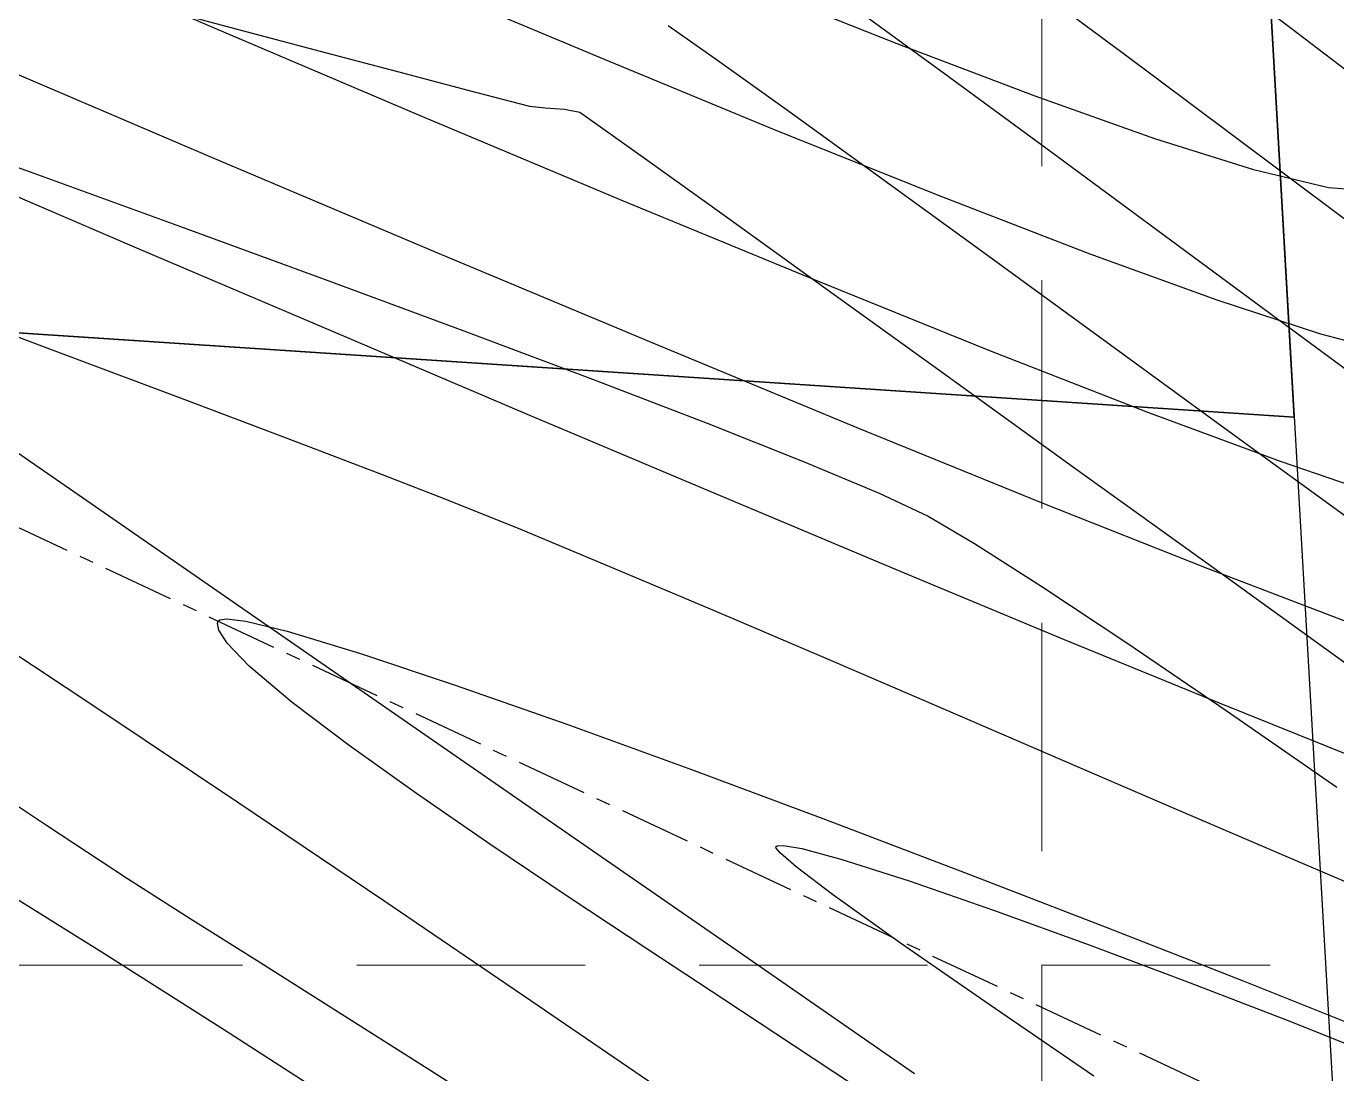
# Model space of a CAD drawing. Header units: inches. Extents: x 2547543 to 2548696, y 7125653 to 7126375.
# Drawn here: x 2547957.79 to 2547980.75, y 7125814.47 to 7125832.83 of the extents above; entities that cross this region are included whole.
import ezdxf

# ---------------------------------------------------------------- set-up
doc = ezdxf.new("R2010")
doc.units = ezdxf.units.IN
doc.header["$MEASUREMENT"] = 0
doc.linetypes.add('CENTER', pattern=[2, 1.25, -0.25, 0.25, -0.25])
doc.linetypes.add('HIDDEN', pattern=[0.375, 0.25, -0.125])
for name, color, linetype in [('CONT-MJR', 6, 'Continuous'), ('CONT-MNR', 14, 'Continuous'), ('GRID', 254, 'HIDDEN'), ('V-AREA', 6, 'Continuous'), ('V-CREEK-CNTR-E', 2, 'CENTER'), ('V-PROP-E', 3, 'Continuous'), ('V-TOPO-MAJR-E', 6, 'Continuous'), ('V-TOPO-MINR-E', 14, 'Continuous')]:
    doc.layers.add(name, color=color, linetype=linetype)

msp = doc.modelspace()

# ---------------------------------------------------------------- linework, layer by layer
at = {"layer": 'CONT-MJR', "color": 35}
for points, elevation in [([(2547964.538470868, 7125833.671896445), (2547967.845677941, 7125832.279588385)], 565), ([(2547970.966681612, 7125830.992245464), (2547973.845237005, 7125829.837266374)], 565), ([(2547973.845237005, 7125829.837266374), (2547976.425099243, 7125828.842049815)], 565), ([(2547961.145614549, 7125822.361092282), (2547961.159036002, 7125822.405555127)], 560), ([(2547961.16715281, 7125822.247481824), (2547961.145614549, 7125822.361092282)], 560), ([(2547961.185329942, 7125822.428324226), (2547961.304441586, 7125822.445226097)], 560), ([(2547961.304441586, 7125822.445226097), (2547961.641189276, 7125822.402309354)], 560), ([(2547961.31336957, 7125822.0191599), (2547961.16715281, 7125822.247481824)], 560), ([(2547962.362227557, 7125822.226950104), (2547963.651359615, 7125821.83781574)], 560), ([(2547965.933294621, 7125818.485662344), (2547964.628562137, 7125819.383674404)], 560), ([(2547971.791343306, 7125818.928201921), (2547974.229320292, 7125818.000915656)], 560), ([(2547974.229320292, 7125818.000915656), (2547976.691336582, 7125817.049030778)], 560), ([(2547970.012613744, 7125815.775207232), (2547968.684016694, 7125816.64971471)], 560)]:
    msp.add_lwpolyline(points, dxfattribs=dict(at, elevation=elevation))
at = {"layer": 'CONT-MJR', "color": 35, "extrusion": (-0.3813129270593317, -0.9244460241990577, 0), "elevation": -7559020.397263307}
msp.add_lwpolyline([(-361713.2195397057, 565), (-361709.8434597743, 565)], dxfattribs=at)
at = {"layer": 'CONT-MJR', "color": 35, "extrusion": (-0.3413669289299987, -0.9399301143345187, 0), "elevation": -7567576.005458263}
msp.add_lwpolyline([(-37602.53532616468, 565.0000000000009), (-37600.16820953181, 565.0000000000009)], dxfattribs=at)
at = {"layer": 'CONT-MJR', "color": 35, "extrusion": (-0.3109952093930793, -0.9504114791681312, 0), "elevation": -7564877.915879573}
msp.add_lwpolyline([(205529.7761264187, 565.0000000000009), (205531.6845012028, 565.0000000000009)], dxfattribs=at)
at = {"layer": 'CONT-MJR', "color": 35, "extrusion": (0.2526402927324338, 0.9675602733101801, 0), "elevation": 7538390.076132502}
msp.add_lwpolyline([(-665053.5433807306, 565.0000000000005), (-665054.9348325669, 565.0000000000005)], dxfattribs=at)
at = {"layer": 'CONT-MJR', "color": 35, "extrusion": (0.6546188340962531, -0.7559591140044959, 0), "elevation": -3718887.029006155}
msp.add_lwpolyline([(6590852.015404182, 560), (6590852.050186407, 560)], dxfattribs=at)
at = {"layer": 'CONT-MJR', "color": 35, "extrusion": (-0.2363153939541696, -0.9716764042520974, 0), "elevation": -7526116.048232757}
msp.add_lwpolyline([(791852.6774338861, 560.0000000000005), (791853.4194898617, 560.0000000000005)], dxfattribs=at)
at = {"layer": 'CONT-MJR', "color": 35, "extrusion": (0.7195293756841792, 0.6944620058199984, 0), "elevation": 6781945.665618345}
msp.add_lwpolyline([(3357775.385737479, 560), (3357775.944248312, 560)], dxfattribs=at)
at = {"layer": 'CONT-MJR', "color": 35, "extrusion": (-0.3162799410941736, -0.9486659047638775, 0), "elevation": -7565894.014519781}
msp.add_lwpolyline([(163411.7315106033, 560.0000000000009), (163413.4771769717, 560.0000000000009)], dxfattribs=at)
at = {"layer": 'CONT-MJR', "color": 35, "extrusion": (-0.6455125199007152, -0.763749688478777, 0), "elevation": -7087085.218738507}
msp.add_lwpolyline([(-2653801.127566294, 560.0000000000009), (-2653802.112969636, 560.0000000000009)], dxfattribs=at)
at = {"layer": 'CONT-MJR', "color": 35, "extrusion": (0.3318064504324473, 0.94334748605772, 0), "elevation": 7567556.920436355}
msp.add_lwpolyline([(-39223.20008814521, 560.0000000000005), (-39225.27185887611, 560.0000000000005)], dxfattribs=at)
at = {"layer": 'CONT-MJR', "color": 35, "extrusion": (-0.6043991468467895, -0.7966816624542534, 0), "elevation": -7216997.238953505}
msp.add_lwpolyline([(-2276923.908671297, 560), (-2276925.158030324, 560)], dxfattribs=at)
at = {"layer": 'CONT-MJR', "color": 35, "extrusion": (-0.3420523893625202, -0.93968088356175, 0), "elevation": -7567535.685805274}
msp.add_lwpolyline([(-43127.83393946569, 560.0000000000009), (-43125.50956665492, 560.0000000000009)], dxfattribs=at)
at = {"layer": 'CONT-MJR', "color": 35, "extrusion": (-0.5812386040143903, -0.8137331781385118, 0), "elevation": -7279491.057701888}
msp.add_lwpolyline([(-2068437.956041214, 560), (-2068439.405392329, 560)], dxfattribs=at)
at = {"layer": 'CONT-MJR', "color": 35, "extrusion": (-0.3495469155126988, -0.9369188619381927, 0), "elevation": -7566949.841065996}
msp.add_lwpolyline([(-103567.699129256, 560), (-103565.1958589992, 560)], dxfattribs=at)
at = {"layer": 'CONT-MJR', "color": 35, "extrusion": (0.5578950647482337, 0.8299114993356608, 0), "elevation": 7335296.322761507}
msp.add_lwpolyline([(1860871.085040425, 560.0000000000009), (1860872.737486029, 560.0000000000009)], dxfattribs=at)
at = {"layer": 'CONT-MJR', "color": 35, "extrusion": (0.5523958694694511, 0.833581911627819, 0), "elevation": 7347439.241366863}
msp.add_lwpolyline([(1812331.077508594, 560), (1812332.73222116, 560)], dxfattribs=at)
at = {"layer": 'CONT-MJR', "color": 35, "extrusion": (-0.3653462389467599, -0.9308717020553675, 0), "elevation": -7564115.14607027}
msp.add_lwpolyline([(-231551.0588242062, 560.0000000000005), (-231548.4618185945, 560.0000000000005)], dxfattribs=at)
at = {"layer": 'CONT-MJR', "color": 35, "extrusion": (-0.3701059085640919, -0.9289895674580786, 0), "elevation": -7562830.93980394}
msp.add_lwpolyline([(-270260.6318433997, 560), (-270258.1513363007, 560)], dxfattribs=at)
at = {"layer": 'CONT-MJR', "color": 35, "extrusion": (-0.5501737596552799, -0.8350501986029188, 0), "elevation": -7352240.119623225}
msp.add_lwpolyline([(-1792752.530605948, 560), (-1792753.990589277, 560)], dxfattribs=at)
at = {"layer": 'CONT-MJR', "color": 35, "extrusion": (-0.5544720805100275, -0.8322023263214792, 0), "elevation": -7342898.706564736}
msp.add_lwpolyline([(-1830636.603407301, 560), (-1830637.86635188, 560)], dxfattribs=at)
at = {"layer": 'CONT-MNR', "color": 35, "extrusion": (-0.3950875754066565, -0.918643460630559, 0), "elevation": -7552767.470797561}
msp.add_lwpolyline([(-474664.3912718236, 564.0000000000005), (-474660.2881805347, 564.0000000000005)], dxfattribs=at)
at = {"layer": 'CONT-MNR', "color": 35, "extrusion": (-0.3702604076666355, -0.9289280007161681, 0), "elevation": -7562798.900872536}
msp.add_lwpolyline([(-271533.0416165139, 566.0000000000009), (-271530.1524499068, 566.0000000000009)], dxfattribs=at)
at = {"layer": 'CONT-MNR', "color": 35, "extrusion": (-0.3916650220047748, -0.9201078798369239, 0), "elevation": -7554482.144604214}
msp.add_lwpolyline([(-446540.4617383559, 564.0000000000005), (-446536.4525390454, 564.0000000000005)], dxfattribs=at)
at = {"layer": 'CONT-MNR', "color": 35, "extrusion": (-0.3556320948734109, -0.9346260284712541, 0), "elevation": -7566129.545739502}
msp.add_lwpolyline([(-152772.8242065962, 566.0000000000009), (-152770.2388220257, 566.0000000000009)], dxfattribs=at)
at = {"layer": 'CONT-MNR', "color": 35, "extrusion": (0.3923328753038072, 0.9198233063778323, 0), "elevation": 7554153.884003588}
msp.add_lwpolyline([(452028.0090467595, 563.0000000000009), (452023.6218627584, 563.0000000000009)], dxfattribs=at)
at = {"layer": 'CONT-MNR', "color": 35}
for points, elevation in [([(2547975.458856111, 7125831.608300108), (2547977.557762543, 7125830.864359309)], 566), ([(2547964.706785485, 7125831.258847319), (2547968.252728756, 7125829.768982844)], 564), ([(2547977.557762543, 7125830.864359309), (2547979.289206461, 7125830.321130106)], 566), ([(2547961.051375864, 7125830.529741775), (2547964.997053336, 7125828.859664338)], 563), ([(2547964.997053336, 7125828.859664338), (2547968.783536846, 7125827.272448568)], 563), ([(2547958.38800598, 7125827.107107133), (2547960.602999216, 7125826.274746103)], 561), ([(2547968.783536846, 7125827.272448568), (2547972.341389052, 7125825.799797049)], 563), ([(2547974.665475466, 7125827.148775517), (2547977.407137901, 7125826.077595483)], 564), ([(2547968.042096283, 7125823.353145028), (2547969.843838509, 7125822.59057706)], 561), ([(2547973.03104692, 7125823.30895582), (2547975.977169688, 7125822.083918264)], 562), ([(2547969.843838509, 7125822.59057706), (2547971.798814522, 7125821.754629599)], 561), ([(2547971.798814522, 7125821.754629599), (2547973.850607756, 7125820.872230365)], 561), ([(2547978.660069, 7125820.982830225), (2547981.024189354, 7125820.030765958)], 562), ([(2547975.942801644, 7125819.970307077), (2547978.01897962, 7125819.075787459)], 561), ([(2547978.01897962, 7125819.075787459), (2547980.022725119, 7125818.215599228)], 561), ([(2547959.570540479, 7125817.887015863), (2547958.149975401, 7125818.822061634)], 561), ([(2547961.840860646, 7125816.450654982), (2547960.667733113, 7125817.185869198)], 561)]:
    msp.add_lwpolyline(points, dxfattribs=dict(at, elevation=elevation))
at = {"layer": 'CONT-MNR', "color": 35, "extrusion": (-0.3937244088706531, -0.9192285297244939, 0), "elevation": -7553459.202847483}
msp.add_lwpolyline([(-463459.2479124111, 562), (-463455.517711116, 562)], dxfattribs=at)
at = {"layer": 'CONT-MNR', "color": 35, "extrusion": (-0.2347407214972241, -0.9720580197040517, 0), "elevation": -7524835.007413129}
msp.add_lwpolyline([(804061.1512640929, 566.0000000000005), (804062.5030148574, 566.0000000000005)], dxfattribs=at)
at = {"layer": 'CONT-MNR', "color": 35, "extrusion": (-0.07794857454984465, -0.9969573810979321, 0), "elevation": -7302760.274755667}
msp.add_lwpolyline([(1984779.777959057, 566), (1984780.627057731, 566)], dxfattribs=at)
at = {"layer": 'CONT-MNR', "color": 35, "extrusion": (0.3817945782725344, 0.9242472071917219, 0), "elevation": 7558828.727408413}
msp.add_lwpolyline([(365650.6298929527, 564.0000000000009), (365647.0156865637, 564.0000000000009)], dxfattribs=at)
at = {"layer": 'CONT-MNR', "color": 35, "extrusion": (-0.3926381480743519, -0.9196930382887235, 0), "elevation": -7554001.462660364}
msp.add_lwpolyline([(-454531.4599709408, 562), (-454527.7158287293, 562)], dxfattribs=at)
at = {"layer": 'CONT-MNR', "color": 35, "extrusion": (0.3743529327356381, 0.9272862997759792, 0), "elevation": 7561523.678188112}
msp.add_lwpolyline([(304875.6050845031, 564.0000000000005), (304872.2918396615, 564.0000000000005)], dxfattribs=at)
at = {"layer": 'CONT-MNR', "color": 35, "extrusion": (-0.3505851629871219, -0.9365308556012948, 0), "elevation": -7566833.364229425}
msp.add_lwpolyline([(-111970.2531082504, 561), (-111967.6086074701, 561)], dxfattribs=at)
at = {"layer": 'CONT-MNR', "color": 35, "extrusion": (0.3912311387004713, 0.9202924514039724, 0), "elevation": 7554687.769044157}
msp.add_lwpolyline([(442974.3272312959, 562.0000000000005), (442970.6300803642, 562.0000000000005)], dxfattribs=at)
at = {"layer": 'CONT-MNR', "color": 35, "extrusion": (-0.3534801389170948, -0.9354420299468863, 0), "elevation": -7566450.863400801}
msp.add_lwpolyline([(-135368.6228020564, 561), (-135366.5938917743, 561)], dxfattribs=at)
at = {"layer": 'CONT-MNR', "color": 35, "extrusion": (-0.3894184331444211, -0.9210609555981321, 0), "elevation": -7555545.283074992}
msp.add_lwpolyline([(-428095.4826466166, 562.0000000000009), (-428091.8934127693, 562.0000000000009)], dxfattribs=at)
at = {"layer": 'CONT-MNR', "color": 35, "extrusion": (-0.3482505601132055, -0.9374014867605229, 0), "elevation": -7567094.518726481}
msp.add_lwpolyline([(-93095.11310862191, 564.0000000000009), (-93092.60785569577, 564.0000000000009)], dxfattribs=at)
at = {"layer": 'CONT-MNR', "color": 35, "extrusion": (0.3768885862090755, 0.9262585997362316, 0), "elevation": 7560659.120730278}
msp.add_lwpolyline([(325561.1181559945, 563.0000000000009), (325557.598854193, 563.0000000000009)], dxfattribs=at)
at = {"layer": 'CONT-MNR', "color": 35, "extrusion": (-0.3562361399213372, -0.9343959613643167, 0), "elevation": -7566018.948371489}
msp.add_lwpolyline([(-157670.7198062702, 561.0000000000009), (-157669.0872427849, 561.0000000000009)], dxfattribs=at)
at = {"layer": 'CONT-MNR', "color": 35, "extrusion": (-0.322197877674237, -0.9466723443843796, 0), "elevation": -7566775.322223143}
msp.add_lwpolyline([(116176.2108717253, 564), (116178.210109063, 564)], dxfattribs=at)
at = {"layer": 'CONT-MNR', "color": 35, "extrusion": (-0.3614984487685122, -0.9323727106355909, 0), "elevation": -7565009.791434394}
msp.add_lwpolyline([(-200322.5491305059, 561.0000000000005), (-200321.3719279263, 561.0000000000005)], dxfattribs=at)
at = {"layer": 'CONT-MNR', "color": 35, "extrusion": (-0.3870636597901859, -0.9220529937426738, 0), "elevation": -7556614.481347755}
msp.add_lwpolyline([(-408784.5081309555, 562), (-408781.0877302443, 562)], dxfattribs=at)
at = {"layer": 'CONT-MNR', "color": 35, "extrusion": (0.3741718504092576, 0.9273593836055752, 0), "elevation": 7561577.08798737}
msp.add_lwpolyline([(303403.590904614, 561.0000000000009), (303402.1610113308, 561.0000000000009)], dxfattribs=at)
at = {"layer": 'CONT-MNR', "color": 35, "extrusion": (-0.3690359803813307, -0.929415109186412, 0), "elevation": -7563143.60496621}
msp.add_lwpolyline([(-261558.5990028572, 563), (-261555.4870698336, 563)], dxfattribs=at)
at = {"layer": 'CONT-MNR', "color": 35, "extrusion": (-0.3840663911726797, -0.9233054787943122, 0), "elevation": -7557900.633630499}
msp.add_lwpolyline([(-384238.130655345, 561), (-384236.4063160988, 561)], dxfattribs=at)
at = {"layer": 'CONT-MNR', "color": 35, "extrusion": (-0.3571172118359304, -0.9340595789405145, 0), "elevation": -7565870.509950144}
msp.add_lwpolyline([(-164790.4391168444, 563), (-164787.8104470083, 563)], dxfattribs=at)
at = {"layer": 'CONT-MNR', "color": 35, "extrusion": (-0.379677775059417, -0.9251187962234529, 0), "elevation": -7559641.798293591}
msp.add_lwpolyline([(-348335.8054858469, 562), (-348332.9054266079, 562)], dxfattribs=at)
at = {"layer": 'CONT-MNR', "color": 35, "extrusion": (0.3958721280328253, 0.9183056453309882, 0), "elevation": 7552353.364998615}
msp.add_lwpolyline([(481095.1015017196, 561.0000000000005), (481092.82318197, 561.0000000000005)], dxfattribs=at)
at = {"layer": 'CONT-MNR', "color": 35, "extrusion": (-0.5551927096219497, -0.8317217414391893, 0), "elevation": -7341306.22915343}
msp.add_lwpolyline([(-1837010.470483772, 561.0000000000009), (-1837012.518151682, 561.0000000000009)], dxfattribs=at)
at = {"layer": 'CONT-MNR', "color": 35, "extrusion": (-0.3920124542062949, -0.919959909858662, 0), "elevation": -7554306.985268962}
msp.add_lwpolyline([(-449370.0148971025, 561), (-449367.9768773634, 561)], dxfattribs=at)
at = {"layer": 'CONT-MNR', "color": 35, "extrusion": (-0.5384778890946408, -0.8426396400337335, 0), "elevation": -7376516.510304115}
msp.add_lwpolyline([(-1690082.336442418, 561.0000000000009), (-1690083.6385324, 561.0000000000009)], dxfattribs=at)
at = {"layer": 'CONT-MNR', "color": 35, "extrusion": (-0.5346120065507247, -0.8450976289469803, 0), "elevation": -7384181.579117101}
msp.add_lwpolyline([(-1656268.843191878, 561), (-1656270.520638109, 561)], dxfattribs=at)
at = {"layer": 'CONT-MNR', "color": 35, "extrusion": (0.5365800735332966, 0.8438494087732727, 0), "elevation": 7380301.554750433}
msp.add_lwpolyline([(1673471.423927084, 561), (1673473.344648433, 561)], dxfattribs=at)
at = {"layer": 'CONT-MNR', "color": 35, "extrusion": (-0.5376417810461358, -0.8431733601540901, 0), "elevation": -7378189.351136207}
msp.add_lwpolyline([(-1682757.388594909, 561.0000000000005), (-1682759.502879873, 561.0000000000005)], dxfattribs=at)
at = {"layer": 'GRID', "color": 252, "linetype": 'HIDDEN', "lineweight": 0, "ltscale": 16}
for p, q in [((2547975.583313596, 7126356.376313465), (2547975.583313596, 7125726.296813901)), ((2547561.583313602, 7125816.376313472), (2548677.583313586, 7125816.376313472))]:
    msp.add_line(p, q, dxfattribs=at)
at = {"layer": 'V-AREA', "color": 7}
for p, q in [((2547975.737416676, 7125900.366204984), (2547980.736720876, 7125813.222181662)), ((2547980.005037793, 7125825.976318061), (2547975.737416676, 7125900.366204984)), ((2547877.130776349, 7125832.795139994), (2547980.005037793, 7125825.976318061))]:
    msp.add_line(p, q, dxfattribs=at)
at = {"layer": 'V-CREEK-CNTR-E', "color": 5}
msp.add_line((2547924.7817, 7125839.4692), (2547990.8238, 7125808.4906), dxfattribs=at)
at = {"layer": 'V-PROP-E', "color": 7}
msp.add_line((2547980.005037793, 7125825.97631806), (2547877.13077635, 7125832.795139995), dxfattribs=at)
at = {"layer": 'V-TOPO-MAJR-E', "color": 35}
for points, elevation in [([(2547975.242083971, 7125833.66370668), (2547976.981853114, 7125832.372997092)], 565), ([(2547978.881059587, 7125830.955659067), (2547980.879813033, 7125829.461224905)], 565), ([(2547970.925743406, 7125818.451702651), (2547970.948740547, 7125818.469150886)], 560), ([(2547971.003718918, 7125818.338025615), (2547970.92892779, 7125818.428051472)], 560), ([(2547970.948740547, 7125818.469150886), (2547971.060660941, 7125818.475953558)], 560), ([(2547971.060660941, 7125818.475953558), (2547971.381892285, 7125818.420394307)], 560), ([(2547971.381892285, 7125818.420394307), (2547972.064354813, 7125818.236076728)], 560), ([(2547972.064354813, 7125818.236076728), (2547973.257107712, 7125817.855338109)], 560), ([(2547974.738108451, 7125817.342329597), (2547976.411819315, 7125816.734311606)], 560), ([(2547978.182702585, 7125816.068544545), (2547979.955220545, 7125815.382288827)], 560), ([(2547979.955220545, 7125815.382288827), (2547981.633835478, 7125814.712804862)], 560)]:
    msp.add_lwpolyline(points, dxfattribs=dict(at, elevation=elevation))
at = {"layer": 'V-TOPO-MAJR-E', "color": 35, "extrusion": (-0.598089768928819, -0.8014291162059636, 0), "elevation": -7234768.505235383}
msp.add_lwpolyline([(-2219864.496711649, 565), (-2219862.126936912, 565)], dxfattribs=at)
at = {"layer": 'V-TOPO-MAJR-E', "color": 35, "extrusion": (0.9910574967371387, 0.1334355206124531, 0), "elevation": 3476022.982319038}
msp.add_lwpolyline([(6722105.946101189, 560.0000000000009), (6722105.969965779, 560.0000000000009)], dxfattribs=at)
at = {"layer": 'V-TOPO-MAJR-E', "color": 35, "extrusion": (0.6527085815035788, 0.7576090730921761, 0), "elevation": 7061667.165644443}
msp.add_lwpolyline([(2720716.467378276, 560.0000000000009), (2720716.829071658, 560.0000000000009)], dxfattribs=at)
at = {"layer": 'V-TOPO-MAJR-E', "color": 35, "extrusion": (-0.6047616874482815, -0.7964064925618745, 0), "elevation": -7215963.210700587}
msp.add_lwpolyline([(-2280200.105660378, 560), (-2280200.911327723, 560)], dxfattribs=at)
at = {"layer": 'V-TOPO-MAJR-E', "color": 35, "extrusion": (-0.3273124832830993, -0.9449161541041888, 0), "elevation": -7567283.856835903}
msp.add_lwpolyline([(75251.95321277715, 560.0000000000009), (75253.52054839069, 560.0000000000009)], dxfattribs=at)
at = {"layer": 'V-TOPO-MAJR-E', "color": 35, "extrusion": (-0.5817295316605903, -0.8133822914189553, 0), "elevation": -7278244.371030307}
msp.add_lwpolyline([(-2072821.841509651, 560.0000000000009), (-2072823.305446856, 560.0000000000009)], dxfattribs=at)
at = {"layer": 'V-TOPO-MAJR-E', "color": 35, "extrusion": (-0.5701324317897363, -0.8215528042807241, 0), "elevation": -7306916.849917445}
msp.add_lwpolyline([(-1969362.898004314, 560), (-1969364.785778977, 560)], dxfattribs=at)
at = {"layer": 'V-TOPO-MAJR-E', "color": 35, "extrusion": (-0.3519045415648575, -0.9360358933427861, 0), "elevation": -7566664.703817688}
msp.add_lwpolyline([(-122609.894309476, 560.0000000000009), (-122608.0024127197, 560.0000000000009)], dxfattribs=at)
at = {"layer": 'V-TOPO-MAJR-E', "color": 35, "extrusion": (-0.5640350460577339, -0.8257508503287478, 0), "elevation": -7321295.367956763}
msp.add_lwpolyline([(-1915215.314855988, 560), (-1915217.536150482, 560)], dxfattribs=at)
at = {"layer": 'V-TOPO-MINR-E', "color": 35, "extrusion": (-0.6040288133744495, -0.7969624787990051, 0), "elevation": -7218074.671628549}
msp.add_lwpolyline([(-2273566.168024946, 566), (-2273563.940381955, 566)], dxfattribs=at)
at = {"layer": 'V-TOPO-MINR-E', "color": 35, "extrusion": (-0.2562268787667253, -0.9666166699356379, 0), "elevation": -7540804.9709539}
msp.add_lwpolyline([(637070.5044328459, 562), (637072.1593070752, 562)], dxfattribs=at)
at = {"layer": 'V-TOPO-MINR-E', "color": 35, "extrusion": (-0.5892180920147333, -0.8079740342625606, 0), "elevation": -7258799.537864882}
msp.add_lwpolyline([(-2139974.236627048, 564.0000000000009), (-2139972.324179078, 564.0000000000009)], dxfattribs=at)
at = {"layer": 'V-TOPO-MINR-E', "color": 35}
for points, elevation in [([(2547969.040814416, 7125832.842786745), (2547969.862036891, 7125832.26575005)], 563), ([(2547964.406468631, 7125832.005905101), (2547965.528192568, 7125831.709513408)], 562), ([(2547966.611650316, 7125831.427793366), (2547966.884996824, 7125831.399799407)], 562), ([(2547966.884996824, 7125831.399799407), (2547967.225124229, 7125831.373038603)], 562), ([(2547967.225124229, 7125831.373038603), (2547967.488412131, 7125831.323665579)], 562), ([(2547967.814527627, 7125831.097227002), (2547968.682575196, 7125830.477019137)], 562), ([(2547971.757485312, 7125828.264613701), (2547973.820857238, 7125826.777075212)], 562), ([(2547976.569811182, 7125827.403677024), (2547978.797166689, 7125825.779966072)], 563), ([(2547967.711958198, 7125826.644581482), (2547969.722243351, 7125825.87207372)], 561), ([(2547973.820857238, 7125826.777075212), (2547976.139179993, 7125825.105085594)], 562), ([(2547972.731726826, 7125824.647872258), (2547973.591531468, 7125824.2434593)], 561), ([(2547973.591531468, 7125824.2434593), (2547974.40356409, 7125823.767670847)], 561), ([(2547974.40356409, 7125823.767670847), (2547975.581983234, 7125823.014281525)], 561), ([(2547978.64070827, 7125823.300974389), (2547981.253696755, 7125821.417071136)], 562), ([(2547961.51691987, 7125819.217900096), (2547959.066100161, 7125820.857453994)], 562), ([(2547978.81163503, 7125820.838194297), (2547980.749694654, 7125819.497243407)], 561), ([(2547964.05960624, 7125817.501422299), (2547961.51691987, 7125819.217900096)], 562), ([(2547970.075152929, 7125816.745714016), (2547966.766287577, 7125819.036934176)], 561), ([(2547959.168722298, 7125816.570399108), (2547957.332783703, 7125817.712948844)], 563), ([(2547969.172157616, 7125814.017321276), (2547966.632053934, 7125815.752927171)], 562)]:
    msp.add_lwpolyline(points, dxfattribs=dict(at, elevation=elevation))
at = {"layer": 'V-TOPO-MINR-E', "color": 35, "extrusion": (-0.2562612620226012, -0.9666075551052681, 0), "elevation": -7540827.627408758}
msp.add_lwpolyline([(636803.9257385426, 562.0000000000009), (636805.5166303548, 562.0000000000009)], dxfattribs=at)
at = {"layer": 'V-TOPO-MINR-E', "color": 35, "extrusion": (0.6047626919979608, 0.7964057297429369, 0), "elevation": 7215977.27893723}
msp.add_lwpolyline([(2280212.022175219, 566.0000000000009), (2280209.70973912, 566.0000000000009)], dxfattribs=at)
at = {"layer": 'V-TOPO-MINR-E', "color": 35, "extrusion": (-0.2560576602500991, -0.966661509850912, 0), "elevation": -7540693.330093071}
msp.add_lwpolyline([(638393.8234287386, 562), (638395.2494360195, 562)], dxfattribs=at)
at = {"layer": 'V-TOPO-MINR-E', "color": 35, "extrusion": (-0.5829031675024589, -0.812541628050896, 0), "elevation": -7275255.053712256}
msp.add_lwpolyline([(-2083338.618872855, 563.0000000000005), (-2083337.111783611, 563.0000000000005)], dxfattribs=at)
at = {"layer": 'V-TOPO-MINR-E', "color": 35, "extrusion": (-0.5922330956891355, -0.8057666910281557, 0), "elevation": -7250752.531704104}
msp.add_lwpolyline([(-2167080.986752988, 564), (-2167078.756174216, 564)], dxfattribs=at)
at = {"layer": 'V-TOPO-MINR-E', "color": 35, "extrusion": (-0.2538501424662151, -0.9672435604178932, 0), "elevation": -7539216.245979163}
msp.add_lwpolyline([(655609.8546607855, 562.0000000000009), (655610.6481949412, 562.0000000000009)], dxfattribs=at)
at = {"layer": 'V-TOPO-MINR-E', "color": 35, "extrusion": (-0.2462933564909248, -0.9691953273455429, 0), "elevation": -7533869.772279518}
msp.add_lwpolyline([(714432.0681462197, 562.0000000000005), (714432.3941041948, 562.0000000000005)], dxfattribs=at)
at = {"layer": 'V-TOPO-MINR-E', "color": 35, "extrusion": (-0.570343949696905, -0.8214059769956232, 0), "elevation": -7306418.281361818}
msp.add_lwpolyline([(-1971259.0578411, 562), (-1971258.660820011, 562)], dxfattribs=at)
at = {"layer": 'V-TOPO-MINR-E', "color": 35, "extrusion": (0.5862574682603842, 0.8101247934169924, 0), "elevation": 7266579.758967155}
msp.add_lwpolyline([(2113397.31817506, 563.0000000000005), (2113395.384076512, 563.0000000000005)], dxfattribs=at)
at = {"layer": 'V-TOPO-MINR-E', "color": 35, "extrusion": (-0.3390540344556336, -0.9407669008417325, 0), "elevation": -7567640.657160208}
msp.add_lwpolyline([(-19009.70700899512, 561.0000000000009), (-19007.01365757501, 561.0000000000009)], dxfattribs=at)
at = {"layer": 'V-TOPO-MINR-E', "color": 35, "extrusion": (-0.5937068526946534, -0.8046814109095657, 0), "elevation": -7246774.106482949}
msp.add_lwpolyline([(-2180345.766405717, 564), (-2180343.294774502, 564)], dxfattribs=at)
at = {"layer": 'V-TOPO-MINR-E', "color": 35, "extrusion": (-0.5835526947611214, -0.812075275105106, 0), "elevation": -7273584.735861366}
msp.add_lwpolyline([(-2089155.208413998, 562), (-2089153.560494927, 562)], dxfattribs=at)
at = {"layer": 'V-TOPO-MINR-E', "color": 35, "extrusion": (0.3412046368242035, 0.9399890402603976, 0), "elevation": 7567577.399049957}
msp.add_lwpolyline([(36313.79711052822, 561), (36311.06462823786, 561)], dxfattribs=at)
at = {"layer": 'V-TOPO-MINR-E', "color": 35, "extrusion": (0.5879285379778229, 0.8089128718417453, 0), "elevation": 7262201.651483605}
msp.add_lwpolyline([(2128391.086256431, 563.0000000000009), (2128388.801600249, 563.0000000000009)], dxfattribs=at)
at = {"layer": 'V-TOPO-MINR-E', "color": 35, "extrusion": (0.5844128107176698, 0.8114565094132112, 0), "elevation": 7271367.066702666}
msp.add_lwpolyline([(2096859.196597595, 562), (2096857.056401832, 562)], dxfattribs=at)
at = {"layer": 'V-TOPO-MINR-E', "color": 35, "extrusion": (-0.3438924231489679, -0.9390090528321499, 0), "elevation": -7567442.549275754}
msp.add_lwpolyline([(-57960.74048032705, 561), (-57958.04242955241, 561)], dxfattribs=at)
at = {"layer": 'V-TOPO-MINR-E', "color": 35, "extrusion": (-0.5941955948661528, -0.8043205797700683, 0), "elevation": -7245448.189592272}
msp.add_lwpolyline([(-2184745.377702841, 564), (-2184742.742115475, 564)], dxfattribs=at)
at = {"layer": 'V-TOPO-MINR-E', "color": 35, "extrusion": (0.5887614910810499, 0.8083068146564266, 0), "elevation": 7260005.33493926}
msp.add_lwpolyline([(2135868.50115872, 563), (2135865.942411806, 563)], dxfattribs=at)
at = {"layer": 'V-TOPO-MINR-E', "color": 35, "extrusion": (0.3473657384742866, 0.9377297285114797, 0), "elevation": 7567176.182744903}
msp.add_lwpolyline([(85967.96246069763, 561), (85965.37238822225, 561)], dxfattribs=at)
at = {"layer": 'V-TOPO-MINR-E', "color": 35, "extrusion": (-0.5939199207024491, -0.8045241623424348, 0), "elevation": -7246196.471691931}
msp.add_lwpolyline([(-2182259.611258833, 564), (-2182256.888816714, 564)], dxfattribs=at)
at = {"layer": 'V-TOPO-MINR-E', "color": 35, "extrusion": (0.3520445170015738, 0.935983257355135, 0), "elevation": 7566652.49663532}
msp.add_lwpolyline([(123755.4892283296, 561.0000000000009), (123753.0806542886, 561.0000000000009)], dxfattribs=at)
at = {"layer": 'V-TOPO-MINR-E', "color": 35, "extrusion": (-0.368959185909225, -0.9294455977265167, 0), "elevation": -7563164.321404901}
msp.add_lwpolyline([(-260939.6712116748, 561.0000000000005), (-260937.8459424027, 561.0000000000005)], dxfattribs=at)
at = {"layer": 'V-TOPO-MINR-E', "color": 35, "extrusion": (-0.5890066940223112, -0.8081281546864381, 0), "elevation": -7259357.005939129}
msp.add_lwpolyline([(-2138065.681302287, 563), (-2138062.803792572, 563)], dxfattribs=at)
at = {"layer": 'V-TOPO-MINR-E', "color": 35, "extrusion": (-0.5687694824341282, -0.8224969761960308, 0), "elevation": -7310170.351962849}
msp.add_lwpolyline([(-1957261.311502012, 561), (-1957265.009799672, 561)], dxfattribs=at)
at = {"layer": 'V-TOPO-MINR-E', "color": 35, "extrusion": (-0.3868107718294339, -0.9221591114318166, 0), "elevation": -7556727.424460427}
msp.add_lwpolyline([(-406710.8855499029, 561.0000000000005), (-406709.461722963, 561.0000000000005)], dxfattribs=at)
at = {"layer": 'V-TOPO-MINR-E', "color": 35, "extrusion": (0.5849474610044548, 0.8110711854482576, 0), "elevation": 7269983.588591999}
msp.add_lwpolyline([(2101643.27508303, 562.0000000000009), (2101640.190855255, 562.0000000000009)], dxfattribs=at)
at = {"layer": 'V-TOPO-MINR-E', "color": 35, "extrusion": (-0.5689175802432971, -0.8223945445405821, 0), "elevation": -7309817.789401839}
msp.add_lwpolyline([(-1958573.743213121, 561), (-1958577.622144091, 561)], dxfattribs=at)
at = {"layer": 'V-TOPO-MINR-E', "color": 35, "extrusion": (-0.5539139428540394, -0.8325739269950099, 0), "elevation": -7344133.650983937}
msp.add_lwpolyline([(-1825714.685741559, 561), (-1825712.898249657, 561)], dxfattribs=at)
at = {"layer": 'V-TOPO-MINR-E', "color": 35, "extrusion": (0.5512985669260174, 0.834308030708874, 0), "elevation": 7349815.748493833}
msp.add_lwpolyline([(1802672.116121064, 562), (1802674.869118311, 562)], dxfattribs=at)
at = {"layer": 'V-TOPO-MINR-E', "color": 35, "extrusion": (0.56289289050099, 0.8265298505338089, 0), "elevation": 7323942.790539952}
msp.add_lwpolyline([(1905095.449379812, 561), (1905093.342459362, 561)], dxfattribs=at)
at = {"layer": 'V-TOPO-MINR-E', "color": 35, "extrusion": (-0.5690881378181181, -0.8222765297603397, 0), "elevation": -7309411.411639452}
msp.add_lwpolyline([(-1960085.815630143, 561.0000000000009), (-1960089.803364747, 561.0000000000009)], dxfattribs=at)
at = {"layer": 'V-TOPO-MINR-E', "color": 35, "extrusion": (-0.562140882760897, -0.8270414910564037, 0), "elevation": -7325661.497082205}
msp.add_lwpolyline([(-1898438.235206137, 562), (-1898441.345627709, 562)], dxfattribs=at)
at = {"layer": 'V-TOPO-MINR-E', "color": 35, "extrusion": (-0.5361603545564673, -0.844116149710384, 0), "elevation": -7381131.538245298}
msp.add_lwpolyline([(-1669804.37064217, 563), (-1669806.855768399, 563)], dxfattribs=at)
at = {"layer": 'V-TOPO-MINR-E', "color": 35, "extrusion": (-0.5695284967306299, -0.8219715879589445, 0), "elevation": -7308360.472595467}
msp.add_lwpolyline([(-1963992.700565884, 561), (-1963996.690419128, 561)], dxfattribs=at)
at = {"layer": 'V-TOPO-MINR-E', "color": 35, "extrusion": (-0.541393880812022, -0.8407690918553669, 0), "elevation": -7370615.844565785}
msp.add_lwpolyline([(-1715622.946151766, 563.0000000000009), (-1715625.68555351, 563.0000000000009)], dxfattribs=at)

doc.saveas('drawing.dxf')
